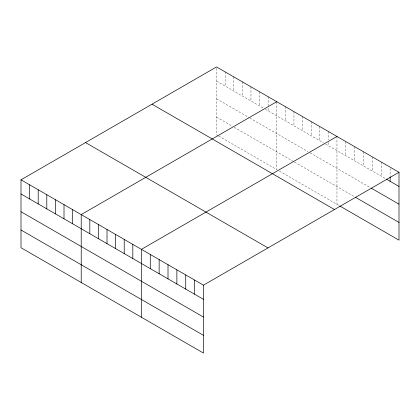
<?xml version="1.0" encoding="UTF-8"?>
<svg xmlns="http://www.w3.org/2000/svg" width="420" height="420" viewBox="0 0 420 420"><rect width="100%" height="100%" fill="white"/><g stroke="black" fill="none" stroke-linecap="round" stroke-linejoin="round"><path stroke-width="0.32" stroke-dasharray="2.1 1.58" d="M216.541 81.092L263.314 108.098M265.466 109.337L323.526 142.858M325.673 144.102L385.707 178.757M216.541 98.826L249.338 117.758M249.874 118.067L307.933 151.589M310.086 152.833L370.75 187.856M216.541 117.096L232.134 126.1M234.281 127.339L293.958 161.789M294.494 162.104L354.69 196.854M218.153 135.76L216.541 134.831L216.541 66.932M218.694 136.07L276.754 169.591L276.754 101.698M279.442 171.145L339.181 205.632M390.138 168.446L390.138 176.169M381.276 162.041L381.276 176.201M372.414 156.922L372.414 171.082M363.552 151.809L363.552 165.968M354.69 146.69L354.69 160.85M345.828 141.577L345.828 155.736M336.966 136.458L336.966 204.356M328.361 131.492L328.361 139.86M328.361 142.433L328.361 145.651M319.762 126.525L319.762 140.684M311.162 121.558L311.162 135.718M302.558 116.592L302.558 130.751M293.958 111.631L293.958 125.79M285.353 106.664L285.353 120.823M268.154 96.731L268.154 105.74M268.154 108.313L268.154 110.891M259.55 91.765L259.55 105.924M250.95 86.798L250.95 100.958M242.345 81.832L242.345 95.991M233.746 76.865L233.746 91.025M225.146 71.899L225.146 86.058"/><path stroke-width="0.63" d="M21 179.828L203.459 285.169L203.459 353.068L21 247.727L21 179.828L216.541 66.932L399 172.274L399 240.172L339.733 205.952M276.754 101.698L81.212 214.594L81.212 282.487M336.966 136.458L141.419 249.354L141.419 317.252M203.459 285.169L399 172.274M386.258 179.078L399 186.433M371.306 188.176L399 204.167M355.241 197.174L399 222.437M152.014 104.192L334.472 209.528M85.528 142.574L267.986 247.916M21 193.988L203.459 299.329M21 211.722L203.459 317.063M21 229.992L203.459 335.333M390.138 176.809L390.138 181.319M194.597 280.056L194.597 294.215M185.734 274.937L185.734 289.096M176.873 269.819L176.873 283.978M168.011 264.705L168.011 278.864M159.149 259.586L159.149 273.745M150.286 254.473L150.286 268.632M132.82 244.388L132.82 258.547M124.22 239.421L124.22 253.58M115.615 234.454L115.615 248.614M107.016 229.488L107.016 243.647M98.417 224.522L98.417 238.686M89.812 219.56L89.812 233.72M72.608 209.627L72.608 223.787M64.008 204.661L64.008 218.82M55.409 199.694L55.409 213.853M46.804 194.728L46.804 208.887M38.204 189.761L38.204 203.921M29.6 184.795L29.6 198.954"/></g></svg>
